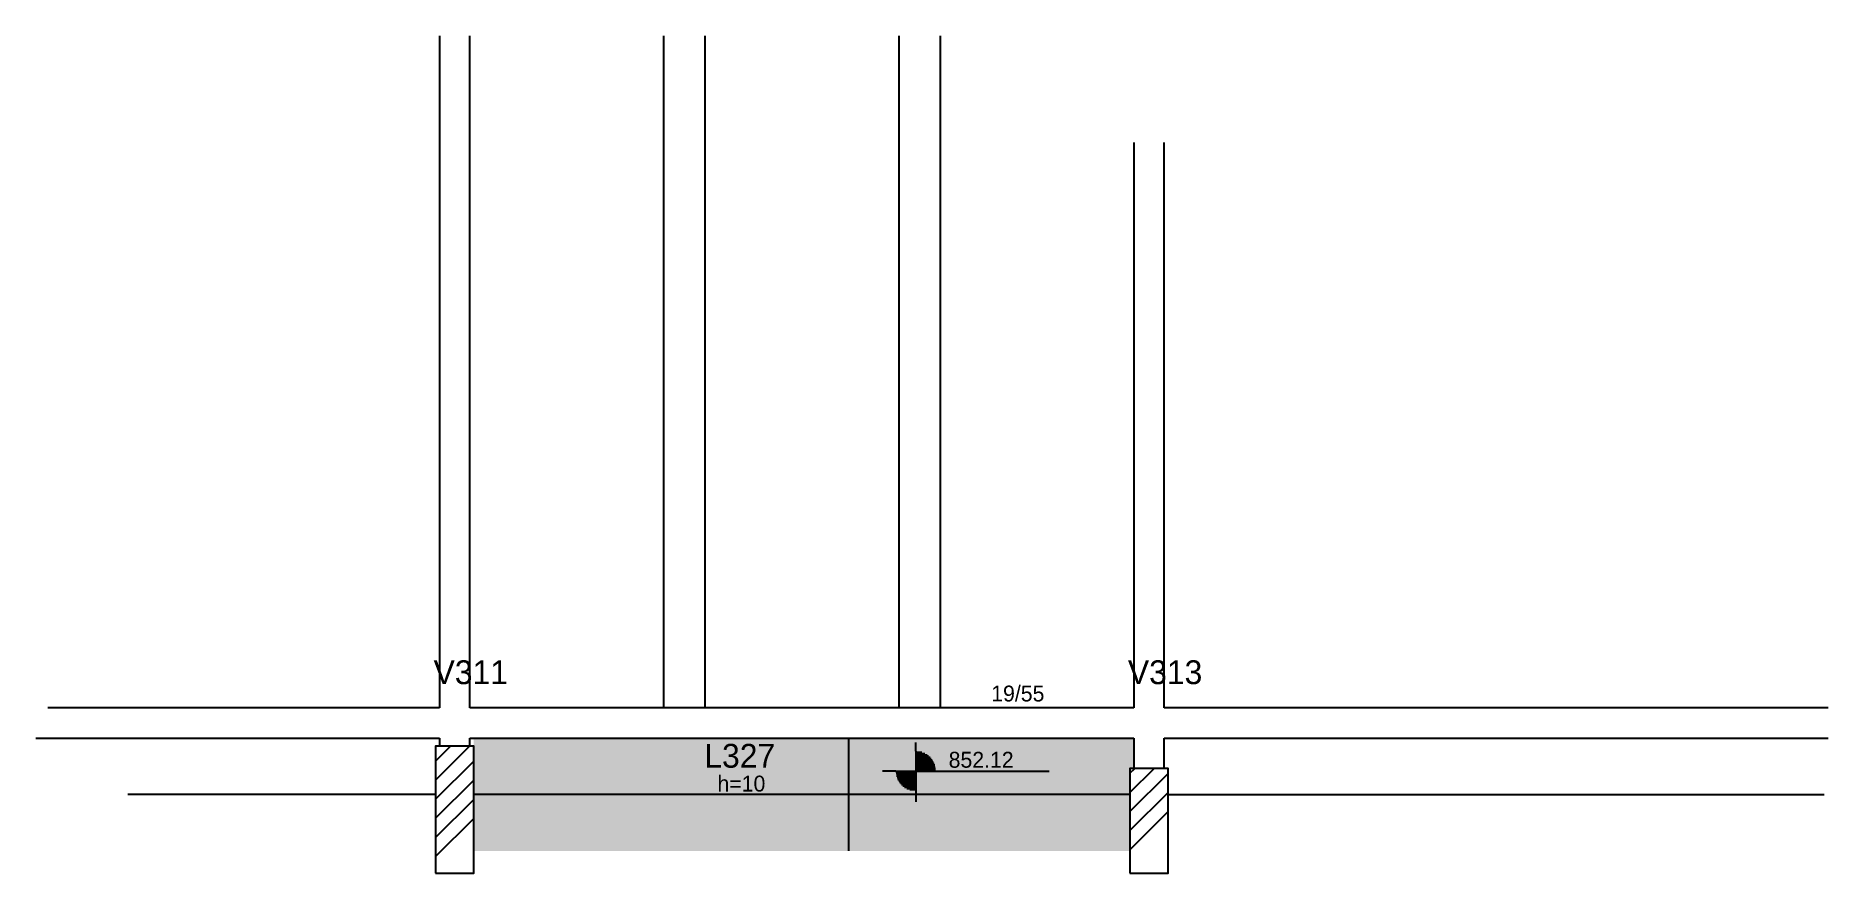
# Model space of a CAD drawing. Header units: metres. Extents: x 2894 to 4022, y 1564 to 2091.
import ezdxf

# ---------------------------------------------------------------- set-up
doc = ezdxf.new("R2010")
doc.units = ezdxf.units.M
for name, color, linetype in [('3', 7, 'Continuous'), ('4', 7, 'Continuous'), ('7', 7, 'Continuous'), ('Painéis', 7, 'Continuous'), ('REAPROVEITAMENTO', 7, 'Continuous')]:
    doc.layers.add(name, color=color, linetype=linetype)

msp = doc.modelspace()

# ---------------------------------------------------------------- hatches: boundary and pattern name
at = {"layer": 'REAPROVEITAMENTO'}
h = msp.add_hatch(color=7, dxfattribs=at)
h.dxf.hatch_style = 1
h.paths.add_polyline_path([(3584.9, 1629.9), (3582.4, 1629.9), (3582.4, 1629.9), (3582.6, 1577.9), (3582.6, 1577.9), (3169.6, 1577.9), (3169.6, 1577.9), (3169.6, 1648.9), (3169.6, 1648.9), (3585.1, 1648.9), (3585.1, 1648.9), (3584.9, 1629.9)])

# ---------------------------------------------------------------- linework, layer by layer
at = {"layer": '3', "color": 7, "lineweight": 25}
for p, q in [((3145.6, 1622.5), (3167, 1643.9)), ((3145.6, 1634.5), (3155, 1643.9)), ((3447.8, 1640.7), (3447.8, 1646.2)), ((3447.8, 1640.7), (3447.8, 1615.7)), ((3447.8, 1640.1), (3451.7, 1640.1)), ((3447.8, 1639.3), (3453.6, 1639.3)), ((3447.8, 1638.5), (3454.9, 1638.5)), ((3447.8, 1637.7), (3455.9, 1637.7)), ((3447.8, 1636.9), (3456.8, 1636.9)), ((3447.8, 1636.1), (3457.5, 1636.1)), ((3145.6, 1610.5), (3169.6, 1634.5)), ((3435.3, 1628.2), (3426.9, 1628.2)), ((3435.3, 1628.2), (3460.3, 1628.2)), ((3447.8, 1627.4), (3435.3, 1627.4)), ((3447.8, 1626.6), (3435.4, 1626.6)), ((3447.8, 1625.8), (3435.6, 1625.8)), ((3447.8, 1625), (3435.7, 1625)), ((3447.8, 1635.3), (3458.1, 1635.3)), ((3447.8, 1634.5), (3458.6, 1634.5)), ((3447.8, 1633.7), (3459, 1633.7)), ((3447.8, 1632.9), (3459.4, 1632.9)), ((3447.8, 1632.1), (3459.7, 1632.1)), ((3447.8, 1631.4), (3459.9, 1631.4)), ((3447.8, 1630.6), (3460.1, 1630.6)), ((3447.8, 1629.8), (3460.2, 1629.8)), ((3447.8, 1629), (3460.3, 1629)), ((3460.3, 1628.2), (3531.8, 1628.2)), ((3582.6, 1614.7), (3597.8, 1629.9)), ((3582.6, 1626.8), (3585.7, 1629.9)), ((3582.6, 1602.7), (3606.6, 1626.7)), ((3145.6, 1598.5), (3169.6, 1622.5)), ((3447.8, 1624.2), (3436, 1624.2)), ((3447.8, 1623.4), (3436.3, 1623.4)), ((3447.8, 1622.6), (3436.6, 1622.6)), ((3447.8, 1621.8), (3437.1, 1621.8)), ((3447.8, 1621), (3437.6, 1621)), ((3447.8, 1620.3), (3438.2, 1620.3)), ((3447.8, 1619.5), (3438.9, 1619.5)), ((3447.8, 1618.7), (3439.7, 1618.7)), ((3447.8, 1617.9), (3440.8, 1617.9)), ((3447.8, 1617.1), (3442.1, 1617.1)), ((3447.8, 1616.3), (3444, 1616.3)), ((3447.8, 1615.7), (3447.8, 1608.8)), ((3582.6, 1590.7), (3606.6, 1614.7)), ((3145.6, 1586.4), (3169.6, 1610.4)), ((3582.6, 1578.7), (3606.6, 1602.7)), ((3145.6, 1574.4), (3169.6, 1598.4))]:
    msp.add_line(p, q, dxfattribs=at)
for points in [[(3148.1, 2090.9), (3148.1, 1667.9)], [(3167.1, 1667.9), (3167.1, 2090.9)], [(3585.1, 2023.9), (3585.1, 1667.9)], [(3604.1, 1667.9), (3604.1, 2023.9)], [(3148.1, 1667.9), (2901.5, 1667.9)], [(3585.1, 1667.9), (3167.1, 1667.9)], [(4022.1, 1667.9), (3604.1, 1667.9)], [(2894, 1648.9), (3148.1, 1648.9)], [(3148.1, 1648.9), (3148.1, 1643.9)], [(3167.1, 1648.9), (3585.1, 1648.9)], [(3167.1, 1643.9), (3167.1, 1648.9)], [(3585.1, 1648.9), (3585.1, 1629.9)], [(3604.1, 1648.9), (4022.1, 1648.9)], [(3604.1, 1629.9), (3604.1, 1648.9)]]:
    msp.add_lwpolyline(points, dxfattribs=at)
at = {"layer": '7', "color": 7, "lineweight": 25}
for points in [[(3145.6, 1563.9), (3169.6, 1563.9), (3169.6, 1643.9), (3145.6, 1643.9), (3145.6, 1563.9)], [(3582.6, 1563.9), (3606.6, 1563.9), (3606.6, 1629.9), (3582.6, 1629.9), (3582.6, 1563.9)]]:
    msp.add_lwpolyline(points, dxfattribs=at)
at = {"layer": 'Painéis', "color": 7, "lineweight": 25}
for p, q in [((3289.1, 2090.9), (3289.1, 1667.9)), ((3315.1, 2090.9), (3315.1, 1667.9)), ((3437.1, 2090.9), (3437.1, 1667.9)), ((3463.1, 2090.9), (3463.1, 1667.9)), ((3405.6, 1577.9), (3405.6, 1648.9)), ((3145.6, 1613.4), (2951.8, 1613.4)), ((3582.6, 1613.4), (3169.6, 1613.4)), ((3606.6, 1613.4), (4019.6, 1613.4))]:
    msp.add_line(p, q, dxfattribs=at)

# ---------------------------------------------------------------- texts
at = {"layer": '3', "color": 7, "lineweight": 25}
for s, p in [('19/55', (3495.3, 1672)), ('852.12', (3468.5, 1630.3)), ('h=10', (3323, 1615.3))]:
    msp.add_text(s, height=10, dxfattribs=at).set_placement(p)
at = {"layer": '4', "color": 7, "lineweight": 25}
for s, p in [('V311', (3144.3, 1682.9)), ('V313', (3581.3, 1682.9)), ('L327', (3314.7, 1630.3))]:
    msp.add_text(s, height=15, dxfattribs=at).set_placement(p)

doc.saveas('drawing.dxf')
